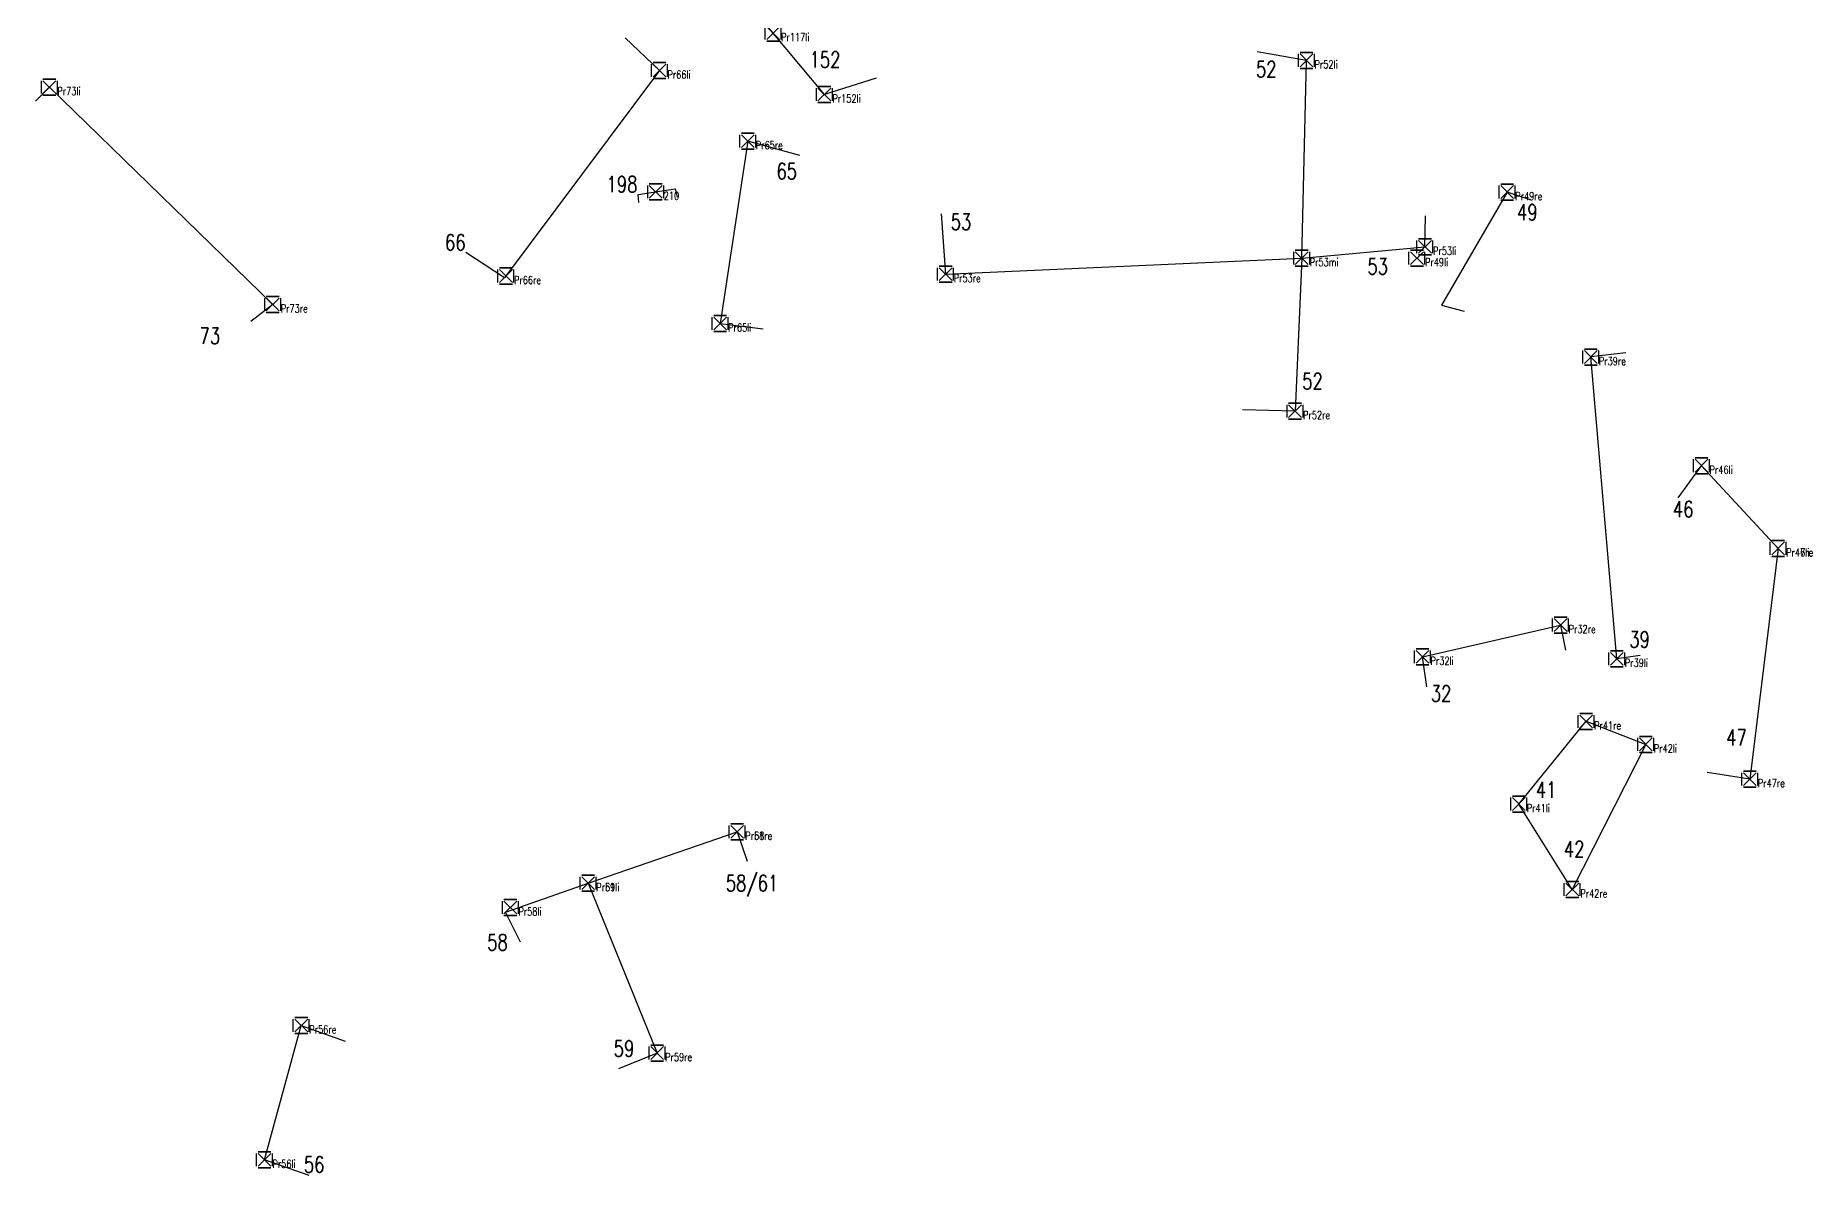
# Model space of a CAD drawing. Header units: metres. Extents: x 4462695 to 4462796, y 5794005 to 5794153.
# Drawn here: x 4462756.22 to 4462778.42, y 5794111.44 to 5794125.68 of the extents above; entities that cross this region are included whole.
import ezdxf

# ---------------------------------------------------------------- set-up
doc = ezdxf.new("R2010")
doc.units = ezdxf.units.M
doc.layers.add('Profile', color=5, linetype='Continuous')
doc.layers.add('Profile Passpunkte', color=5, linetype='Continuous')
doc.styles.add('ROMANS', font='ROMANS.shx', dxfattribs={"width": 0.75})

# ---------------------------------------------------------------- blocks, each defined once
blk = doc.blocks.new('CONTROL')
for p, q in [((-0.1, 0.1, 0.1), (-0.1, 0.1, -0.1)), ((-0.1, -0.08, -0.1), (-0.1, 0.08, -0.1)), ((-0.1, -0.08, 0.1), (-0.1, 0.08, 0.1)), ((0.08, 0.1, 0.1), (-0.08, 0.1, 0.1)), ((-0.08, 0.1, -0.1), (0.08, 0.1, -0.1)), ((0.08, -0.08, 0.08), (-0.08, 0.08, -0.08)), ((-0.08, -0.08, -0.08), (0.08, 0.08, 0.08)), ((-0.08, 0.08, 0.08), (0.08, -0.08, -0.08)), ((0.08, 0.08, -0.08), (-0.08, -0.08, 0.08)), ((0.1, 0.1, -0.1), (0.1, 0.1, 0.1)), ((0.1, -0.08, -0.1), (0.1, 0.08, -0.1)), ((0.1, -0.08, 0.1), (0.1, 0.08, 0.1)), ((-0.1, -0.1, 0.1), (-0.1, -0.1, -0.1)), ((0.08, -0.1, 0.1), (-0.08, -0.1, 0.1)), ((-0.08, -0.1, -0.1), (0.08, -0.1, -0.1)), ((0.1, -0.1, -0.1), (0.1, -0.1, 0.1))]:
    blk.add_line(p, q)
at = {"style": 'ROMANS', "width": 0.75}
blk.add_attdef('NUMMER', (0.1, -0.1), '', height=0.1, dxfattribs=at)

msp = doc.modelspace()

# ---------------------------------------------------------------- linework, layer by layer
at = {"layer": 'Profile'}
for points in [[(4462766.724, 5794125.15, -0.008), (4462766.076, 5794124.945, 51.442), (4462765.435, 5794125.712, 51.442), (4462763.753, 5794127.722, 51.442), (4462764.057, 5794127.958, -0.008)], [(4462763.588, 5794125.652, 51.477), (4462764.015, 5794125.244, 51.44), (4462762.079, 5794122.653, 51.442), (4462761.596, 5794122.971, 51.461)], [(4462767.537, 5794123.454, 51.349), (4462767.591, 5794122.701, 51.4), (4462772.04, 5794122.9, 51.404), (4462772.101, 5794125.372, 51.396), (4462771.485, 5794125.477, 51.421)], [(4462756.218, 5794124.86, 51.681), (4462756.391, 5794125.038, 51.679), (4462759.182, 5794122.32, 51.584), (4462758.91, 5794122.108, 51.618)], [(4462765.768, 5794124.181, 51.386), (4462765.119, 5794124.361, 51.388), (4462764.774, 5794122.083, 51.362), (4462765.312, 5794122.018, 51.407)], [(4462763.759, 5794123.597, 51.416), (4462763.749, 5794123.697, 51.42), (4462764.213, 5794123.768, 51.433), (4462764.235, 5794123.663, 51.434)], [(4462774.907, 5794123.624, 51.32), (4462774.609, 5794123.726, 51.34), (4462773.786, 5794122.314, 51.289), (4462774.069, 5794122.236, 51.309)], [(4462772.04, 5794122.9, 51.404), (4462773.581, 5794123.041, 51.309), (4462773.589, 5794123.427, 51.32)], [(4462772.04, 5794122.9, 51.404), (4462771.957, 5794120.989, 51.348), (4462771.3, 5794121.006, 51.33)], [(4462776.269, 5794117.935, 51.178), (4462775.978, 5794117.894, 51.179), (4462775.654, 5794121.67, 51.285), (4462776.089, 5794121.723, 51.298)], [(4462776.746, 5794119.906, 51.211), (4462777.037, 5794120.306, 51.2), (4462777.995, 5794119.273, 51.199), (4462777.64, 5794116.39, 51.179), (4462777.108, 5794116.474, 51.167)], [(4462773.603, 5794117.543, 51.256), (4462773.55, 5794117.919, 51.242), (4462775.276, 5794118.315, 51.211), (4462775.337, 5794118.001, 51.189)], [(4462763.125, 5794115.089, 51.414), (4462764.987, 5794115.732, 51.3), (4462765.111, 5794115.364, 51.303)], [(4462762.278, 5794114.351, 51.534), (4462762.09, 5794114.726, 51.458), (4462763.125, 5794115.089, 51.414), (4462763.986, 5794112.967, 51.367), (4462763.504, 5794112.768, 51.433)], [(4462759.637, 5794111.437, 51.499), (4462759.079, 5794111.631, 51.488), (4462759.539, 5794113.311, 51.501), (4462760.087, 5794113.113, 51.504)]]:
    msp.add_polyline3d(points, dxfattribs=at)
msp.add_polyline3d([(4462775.422, 5794115.01, 51.222), (4462774.753, 5794116.078, 51.158), (4462775.597, 5794117.113, 51.172), (4462776.341, 5794116.824, 51.184)], close=True, dxfattribs=at)

# ---------------------------------------------------------------- block references
at = {"layer": 'Profile Passpunkte', "color": 1}
for p, values in [((4462765.435, 5794125.712, 51.442), {'NUMMER': 'Pr117li'}), ((4462764.015, 5794125.244, 51.44), {'NUMMER': 'Pr66li'}), ((4462772.101, 5794125.372, 51.396), {'NUMMER': 'Pr52li'}), ((4462756.391, 5794125.038, 51.632), {'NUMMER': 'Pr73li'}), ((4462766.076, 5794124.945, 51.442), {'NUMMER': 'Pr152li'}), ((4462765.119, 5794124.361, 51.388), {'NUMMER': 'Pr65re'}), ((4462763.968, 5794123.73, 51.426), {'NUMMER': '210'}), ((4462774.609, 5794123.726, 51.34), {'NUMMER': 'Pr49re'}), ((4462773.581, 5794123.041, 51.309), {'NUMMER': 'Pr53li'}), ((4462772.04, 5794122.9, 51.404), {'NUMMER': 'Pr53mi'}), ((4462773.481, 5794122.9, 51.444), {'NUMMER': 'Pr49li'}), ((4462762.097, 5794122.677, 51.442), {'NUMMER': 'Pr66re'}), ((4462767.591, 5794122.701, 51.4), {'NUMMER': 'Pr53re'}), ((4462759.182, 5794122.32, 51.632), {'NUMMER': 'Pr73re'}), ((4462764.774, 5794122.083, 51.362), {'NUMMER': 'Pr65li'}), ((4462775.654, 5794121.664, 51.285), {'NUMMER': 'Pr39re'}), ((4462771.957, 5794120.989, 51.348), {'NUMMER': 'Pr52re'}), ((4462777.037, 5794120.306, 51.2), {'NUMMER': 'Pr46li'}), ((4462777.995, 5794119.273, 51.199), {'NUMMER': 'Pr46re'}), ((4462777.995, 5794119.273, 51.199), {'NUMMER': 'Pr47li'}), ((4462775.276, 5794118.315, 51.211), {'NUMMER': 'Pr32re'}), ((4462773.55, 5794117.919, 51.242), {'NUMMER': 'Pr32li'}), ((4462775.978, 5794117.894, 51.179), {'NUMMER': 'Pr39li'}), ((4462775.595, 5794117.11, 51.172), {'NUMMER': 'Pr41re'}), ((4462776.341, 5794116.824, 51.184), {'NUMMER': 'Pr42li'}), ((4462777.64, 5794116.39, 51.179), {'NUMMER': 'Pr47re'}), ((4462774.753, 5794116.078, 51.158), {'NUMMER': 'Pr41li'}), ((4462764.987, 5794115.732, 51.3), {'NUMMER': 'Pr58re'}), ((4462764.987, 5794115.732, 51.3), {'NUMMER': 'Pr61re'}), ((4462763.125, 5794115.089, 51.414), {'NUMMER': 'Pr59li'}), ((4462763.125, 5794115.089, 51.414), {'NUMMER': 'Pr61li'}), ((4462775.422, 5794115.01, 51.222), {'NUMMER': 'Pr42re'}), ((4462762.152, 5794114.785, 51.549), {'NUMMER': 'Pr58li'}), ((4462759.539, 5794113.311, 51.501), {'NUMMER': 'Pr56re'}), ((4462763.986, 5794112.967, 51.367), {'NUMMER': 'Pr59re'}), ((4462759.079, 5794111.631, 51.488), {'NUMMER': 'Pr56li'})]:
    msp.add_blockref('CONTROL', p, dxfattribs=at).add_auto_attribs(values)

# ---------------------------------------------------------------- texts
at = {"layer": 'Profile', "style": 'ROMANS', "width": 0.75}
for s, p in [('152', (4462765.891, 5794125.281, -0.008)), ('52', (4462771.469, 5794125.161, 51.225)), ('65', (4462765.477, 5794123.887, 51.225)), ('198', (4462763.354, 5794123.723, 51.225)), ('49', (4462774.731, 5794123.373, -0.008)), ('53', (4462767.655, 5794123.254, 51.225)), ('66', (4462761.335, 5794122.997, 51.225)), ('53', (4462772.862, 5794122.697, 51.225)), ('73', (4462758.268, 5794121.83, 51.225)), ('52', (4462772.047, 5794121.263, 51.225)), ('46', (4462776.679, 5794119.663, -0.008)), ('39', (4462776.134, 5794118.035, -0.008)), ('32', (4462773.654, 5794117.359, 51.225)), ('47', (4462777.346, 5794116.811, -0.008)), ('41', (4462774.966, 5794116.157, 51.166)), ('42', (4462775.317, 5794115.416, 51.166)), ('58/61', (4462764.844, 5794114.99, -0.008)), ('58', (4462761.862, 5794114.25, -0.008)), ('59', (4462763.443, 5794112.922, -0.008)), ('56', (4462759.571, 5794111.473, -0.008))]:
    msp.add_text(s, height=0.2, dxfattribs=at).set_placement(p)

doc.saveas('drawing.dxf')
